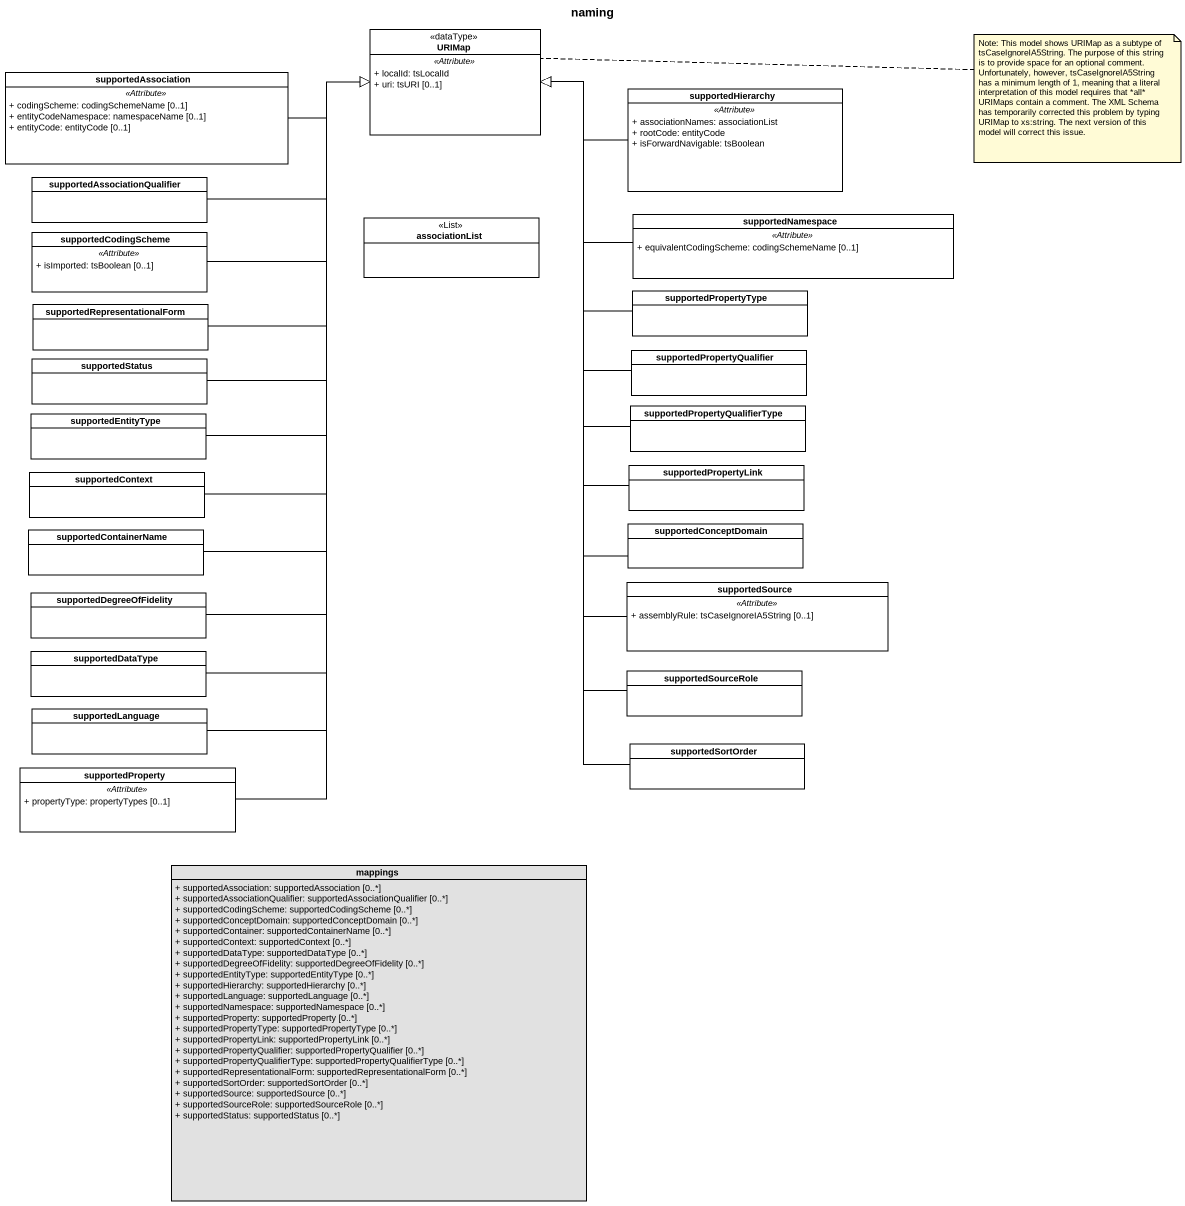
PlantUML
@startuml
title naming
hide circle
hide empty members
skinparam classAttributeIconSize 0
class URIMap <<dataType>> #FFFFFF {
  .. <<Attribute>> ..
  + localId: tsLocalId
  + uri: tsURI [0..1]
}
class supportedAssociation #FFFFFF {
  .. <<Attribute>> ..
  + codingScheme: codingSchemeName [0..1]
  + entityCodeNamespace: namespaceName [0..1]
  + entityCode: entityCode [0..1]
}
class supportedHierarchy #FFFFFF {
  .. <<Attribute>> ..
  + associationNames: associationList
  + rootCode: entityCode
  + isForwardNavigable: tsBoolean
}
class "supportedAssociationQualifier" as supportedAssociationQualifie #FFFFFF
class supportedCodingScheme #FFFFFF {
  .. <<Attribute>> ..
  + isImported: tsBoolean [0..1]
}
class associationList <<List>> #FFFFFF
class supportedNamespace #FFFFFF {
  .. <<Attribute>> ..
  + equivalentCodingScheme: codingSchemeName [0..1]
}
class "supportedRepresentationalForm" as supportedRepresentationalFor #FFFFFF
class supportedPropertyType #FFFFFF
class supportedPropertyQualifier #FFFFFF
class supportedStatus #FFFFFF
class supportedEntityType #FFFFFF
class "supportedPropertyQualifierType" as supportedPropertyQualifierTy #FFFFFF
class supportedPropertyLink #FFFFFF
class supportedContext #FFFFFF
class supportedContainerName #FFFFFF
class supportedConceptDomain #FFFFFF
class supportedSource #FFFFFF {
  .. <<Attribute>> ..
  + assemblyRule: tsCaseIgnoreIA5String [0..1]
}
class supportedDegreeOfFidelity #FFFFFF
class supportedDataType #FFFFFF
class supportedSourceRole #FFFFFF
class supportedLanguage #FFFFFF
class supportedProperty #FFFFFF {
  .. <<Attribute>> ..
  + propertyType: propertyTypes [0..1]
}
class supportedSortOrder #FFFFFF
class mappings #E1E1E1 {
  + supportedAssociation: supportedAssociation [0..*]
  + supportedAssociationQualifier: supportedAssociationQualifier [0..*]
  + supportedCodingScheme: supportedCodingScheme [0..*]
  + supportedConceptDomain: supportedConceptDomain [0..*]
  + supportedContainer: supportedContainerName [0..*]
  + supportedContext: supportedContext [0..*]
  + supportedDataType: supportedDataType [0..*]
  + supportedDegreeOfFidelity: supportedDegreeOfFidelity [0..*]
  + supportedEntityType: supportedEntityType [0..*]
  + supportedHierarchy: supportedHierarchy [0..*]
  + supportedLanguage: supportedLanguage [0..*]
  + supportedNamespace: supportedNamespace [0..*]
  + supportedProperty: supportedProperty [0..*]
  + supportedPropertyType: supportedPropertyType [0..*]
  + supportedPropertyLink: supportedPropertyLink [0..*]
  + supportedPropertyQualifier: supportedPropertyQualifier [0..*]
  + supportedPropertyQualifierType: supportedPropertyQualifierType [0..*]
  + supportedRepresentationalForm: supportedRepresentationalForm [0..*]
  + supportedSortOrder: supportedSortOrder [0..*]
  + supportedSource: supportedSource [0..*]
  + supportedSourceRole: supportedSourceRole [0..*]
  + supportedStatus: supportedStatus [0..*]
}
supportedAssociation -right-|> URIMap
supportedHierarchy -left-|> URIMap
supportedAssociationQualifie -right-|> URIMap
supportedCodingScheme -right-|> URIMap
supportedNamespace -left-|> URIMap
supportedRepresentationalFor -up-|> URIMap
supportedPropertyType -up-|> URIMap
supportedPropertyQualifier -up-|> URIMap
supportedStatus -up-|> URIMap
supportedEntityType -up-|> URIMap
supportedPropertyQualifierTy -up-|> URIMap
supportedPropertyLink -up-|> URIMap
supportedContext -up-|> URIMap
supportedContainerName -up-|> URIMap
supportedConceptDomain -up-|> URIMap
supportedSource -up-|> URIMap
supportedDegreeOfFidelity -up-|> URIMap
supportedDataType -up-|> URIMap
supportedSourceRole -up-|> URIMap
supportedLanguage -up-|> URIMap
supportedProperty -up-|> URIMap
supportedSortOrder -up-|> URIMap
note right of URIMap : Note: This model shows URIMap as a subtype of tsCaseIgnoreIA5String. The purpose of this string is to provide space for an optional comment. Unfortunately, however, tsCaseIgnoreIA5String has a minimum length of 1, meaning that a literal interpretation of this model requires that *all* URIMaps contain a comment. The XML Schema has temporarily corrected this problem by typing URIMap to xs:string. The next version of this model will correct this issue.
@enduml
